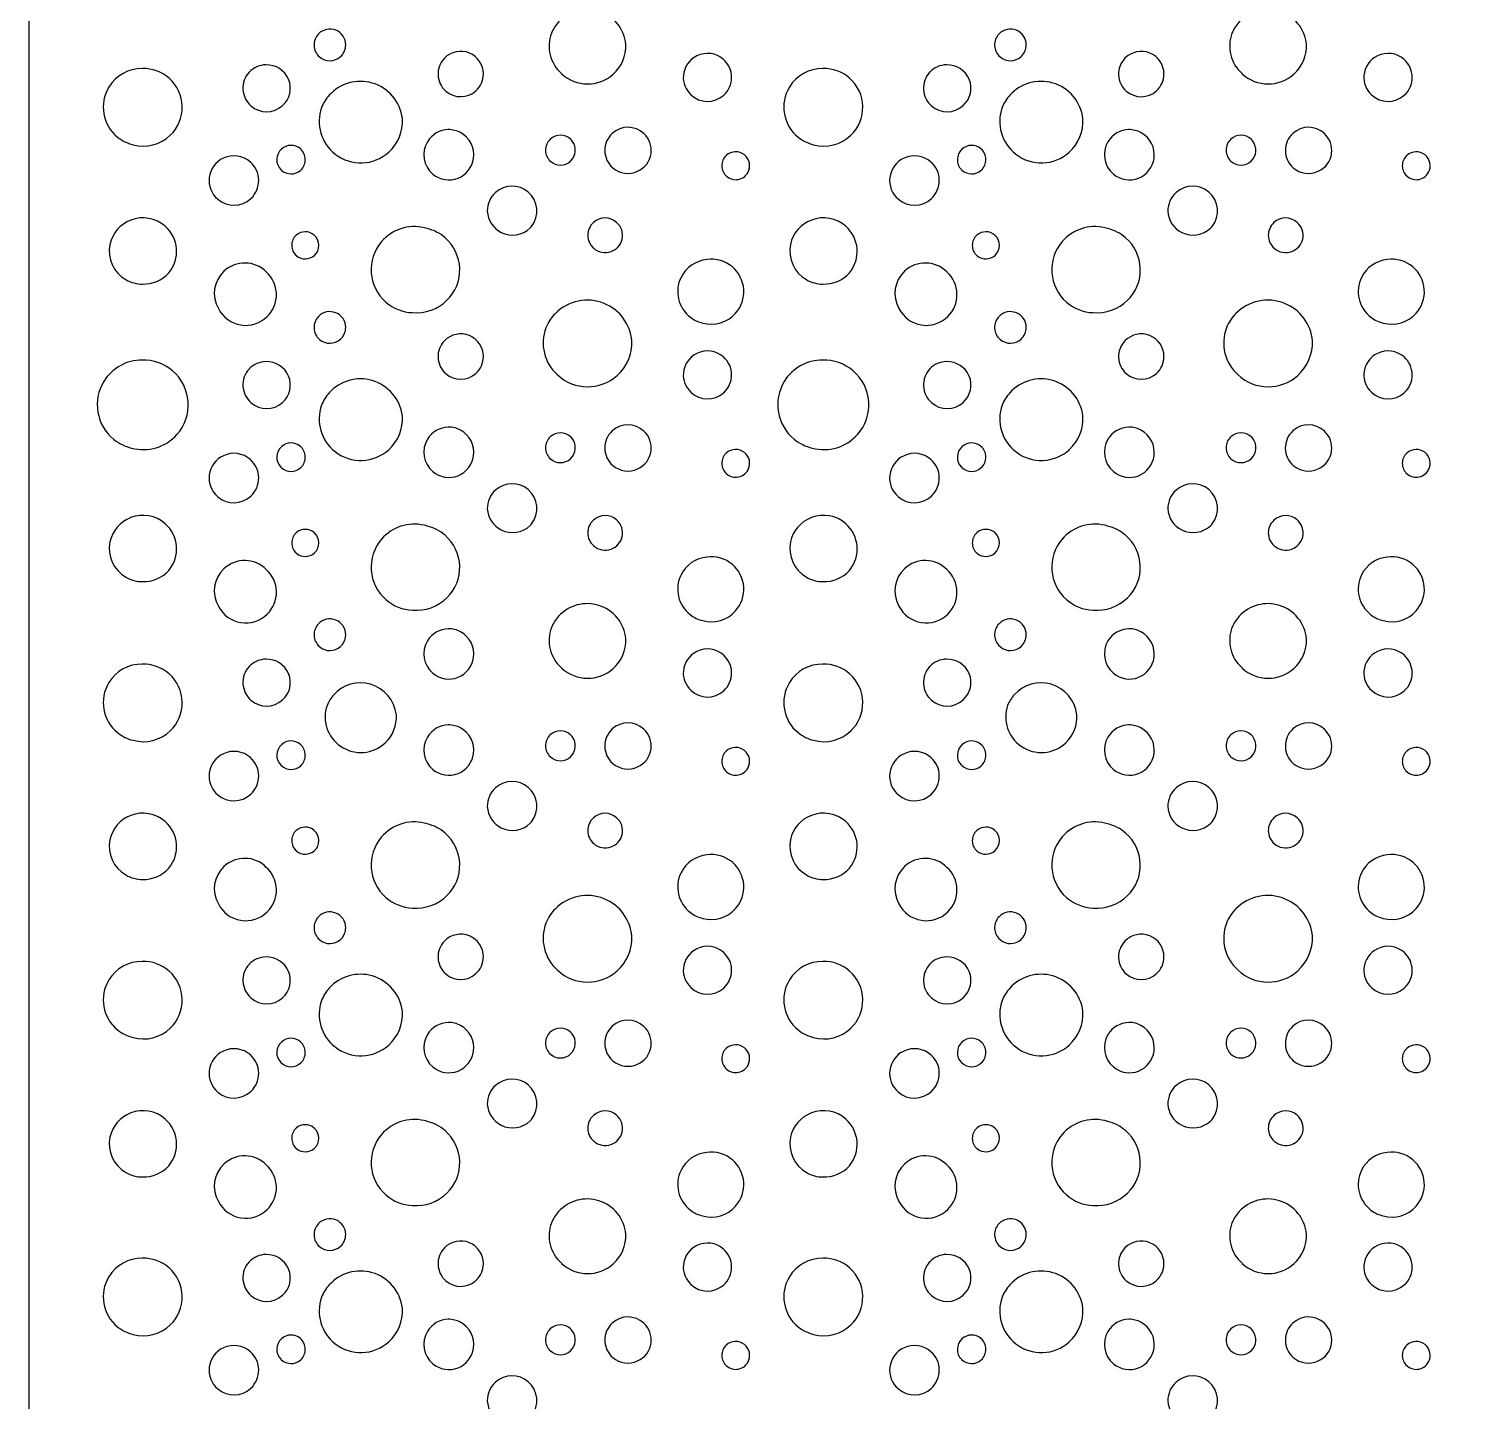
# Model space of a CAD drawing. Header units: millimetres. Extents: x -250 to 750, y -1000 to 1000.
# Drawn here: x -250 to 240, y -480.1 to -13.4 of the extents above; entities that cross this region are included whole.
import ezdxf

# ---------------------------------------------------------------- set-up
doc = ezdxf.new("R2010")
doc.units = ezdxf.units.MM
doc.layers.add('Image', color=70, linetype='Continuous')

msp = doc.modelspace()

# ---------------------------------------------------------------- linework, layer by layer
at = {"layer": 'Image'}
msp.add_lwpolyline([(250, 1000), (-250, 1000), (-250, -1000), (250, -1000), (750, -1000), (750, 1000)], close=True, dxfattribs=at)
for points in [[(-68.75, -28.67, 0.388054), (-51.17, -28.82, 0.221929), (-46.88, -18.72, 0.301986), (-56.07, -7.38, 0.291089), (-69.77, -11.06, 0.086651), (-72.2, -14.88, 0.309968), (-68.79, -28.64, -0.00009)], [(162.77, -28.67, 0.388054), (180.34, -28.82, 0.221929), (184.64, -18.72, 0.301986), (175.45, -7.38, 0.291089), (161.75, -11.06, 0.086651), (159.31, -14.88, 0.309968), (162.73, -28.64, -0.00009)], [(-142.19, -18.87, 0.303753), (-145.53, -13.89, 0.30743), (-151.47, -15.13, 0.429304), (-151.13, -22.92, 0.379896), (-143.96, -22.85, 0.212097)], [(89.32, -18.87, 0.303753), (85.99, -13.89, 0.30743), (80.05, -15.13, 0.429304), (80.39, -22.92, 0.379896), (87.55, -22.85, 0.212097)], [(-95.35, -28.77, 0.303753), (-100.13, -21.64, 0.30743), (-108.63, -23.42, 0.429304), (-108.15, -34.57, 0.379896), (-97.89, -34.48, 0.212097)], [(-24.77, -35.81, 0.393942), (-13.6, -35.98, 0.448353), (-13.69, -23.8, 0.303845), (-22.74, -22.62, 0.268791), (-27.33, -29.27, 0.229137)], [(136.17, -28.77, 0.303753), (131.39, -21.64, 0.30743), (122.88, -23.42, 0.429304), (123.36, -34.57, 0.379896), (133.63, -34.48, 0.212097)], [(206.75, -35.81, 0.393942), (217.92, -35.98, 0.448353), (217.83, -23.8, 0.303845), (208.78, -22.62, 0.268791), (204.19, -29.27, 0.229137)], [(-211.44, -26.9, 0.263651), (-222.77, -33.2, 0.375584), (-219.83, -50.21, 0.113235), (-214.54, -52.8, 0.264025), (-201.87, -49.61, 0.439408), (-202.27, -30.2, 0.189252), (-211.37, -26.9, -0.000704)], [(-175.07, -28.16, 0.417496), (-174.44, -39.58, 0.381505), (-163.68, -39.53, 0.315493), (-161.6, -30.54, 0.301126), (-169.3, -25.65, 0.197071), (-175.04, -28.13, 0.002875)], [(20.08, -26.9, 0.263651), (8.75, -33.2, 0.375584), (11.69, -50.21, 0.113235), (16.98, -52.8, 0.264025), (29.65, -49.61, 0.439408), (29.24, -30.2, 0.189252), (20.15, -26.9, -0.000704)], [(56.45, -28.16, 0.417496), (57.08, -39.58, 0.381505), (67.84, -39.53, 0.315493), (69.92, -30.54, 0.301126), (62.22, -25.65, 0.197071), (56.47, -28.13, 0.002875)], [(-122.93, -43.9, 0.301802), (-133.2, -31.83, 0.285568), (-147.77, -35.96, 0.088132), (-150.44, -40.19, 0.321694), (-145.79, -56, 0.364456), (-127.55, -55.34, 0.22902), (-122.92, -43.95, 0.002917)], [(108.59, -43.9, 0.301802), (98.32, -31.83, 0.285568), (83.75, -35.96, 0.088132), (81.08, -40.19, 0.321694), (85.73, -56, 0.364456), (103.97, -55.34, 0.22902), (108.6, -43.95, 0.002917)], [(-107.29, -47.67, 0.255305), (-114.4, -51.79, 0.371104), (-112.56, -62.78, 0.272456), (-103.97, -64.19, 0.266615), (-98.72, -57.45, 0.314225), (-103.17, -48.7, 0.1246), (-107.27, -47.67, 0.001235)], [(-40.78, -49.04, 0.394045), (-51.53, -48.96, 0.448452), (-51.35, -60.67, 0.293825), (-42.9, -61.86, 0.263468), (-38.32, -55.76, 0.244622)], [(124.23, -47.67, 0.255305), (117.12, -51.79, 0.371104), (118.96, -62.78, 0.272456), (127.55, -64.19, 0.266615), (132.79, -57.45, 0.314225), (128.35, -48.7, 0.1246), (124.25, -47.67, 0.001235)], [(190.74, -49.04, 0.394045), (179.99, -48.96, 0.448452), (180.17, -60.67, 0.293825), (188.61, -61.86, 0.263468), (193.2, -55.76, 0.244622)], [(-164.12, -61.42, 0.392992), (-157.5, -61.45, 0.447221), (-157.61, -54.23, 0.381515), (-164.09, -54.33, 0.421546), (-164.27, -61.28, 0.011836)], [(-65.68, -50.96, 0.392996), (-72.62, -50.96, 0.441244), (-72.55, -58.45, 0.387246), (-65.69, -58.39, 0.38659), (-65.13, -51.57, 0.042335)], [(67.4, -61.42, 0.392992), (74.02, -61.45, 0.447221), (73.91, -54.23, 0.381515), (67.43, -54.33, 0.421546), (67.25, -61.28, 0.011836)], [(165.84, -50.96, 0.392996), (158.9, -50.96, 0.441244), (158.97, -58.45, 0.387246), (165.83, -58.39, 0.38659), (166.39, -51.57, 0.042335)], [(-185.7, -71.34, 0.382434), (-174.45, -71.12, 0.442321), (-174.61, -58.7, 0.299131), (-183.78, -57.38, 0.263105), (-188.63, -63.96, 0.254585)], [(-9.14, -64.69, 0.255387), (-5.34, -62.2, 0.359751), (-6.55, -56.29, 0.370124), (-12.74, -56.48, 0.447229), (-12.66, -63.53, 0.196543), (-9.16, -64.7, 0.001122)], [(45.82, -71.34, 0.382434), (57.07, -71.12, 0.442321), (56.91, -58.7, 0.299131), (47.74, -57.38, 0.263105), (42.89, -63.96, 0.254585)], [(222.38, -64.69, 0.255387), (226.18, -62.2, 0.359751), (224.97, -56.29, 0.370124), (218.78, -56.48, 0.447229), (218.85, -63.53, 0.196543), (222.36, -64.7, 0.001122)], [(-78.98, -80.61, 0.405748), (-80.11, -68.92, 0.3758), (-91.25, -69.08, 0.214558), (-94.04, -75.41, 0.27055), (-89.27, -82.64, 0.316894), (-79.46, -81.11, 0.018749), (-79.01, -80.65, 0.004342)], [(152.54, -80.61, 0.405748), (151.41, -68.92, 0.3758), (140.27, -69.08, 0.214558), (137.48, -75.41, 0.27055), (142.25, -82.64, 0.316894), (152.06, -81.11, 0.018749), (152.5, -80.65, 0.004342)], [(-202.33, -96.37, 0.405853), (-203.61, -80.51, 0.279188), (-215.31, -78.45, 0.258026), (-222.39, -86.69, 0.32343), (-217, -98.7, 0.132782), (-211.3, -100.2, 0.219067), (-202.36, -96.41, 0.002937)], [(-50.05, -79.22, 0.382886), (-57.93, -79.26, 0.448892), (-57.84, -88.04, 0.274981), (-51.9, -89.12, 0.258431), (-48.14, -84.94, 0.280999)], [(29.19, -96.37, 0.405853), (27.91, -80.51, 0.279188), (16.21, -78.45, 0.258026), (9.13, -86.69, 0.32343), (14.52, -98.7, 0.132782), (20.21, -100.2, 0.219067), (29.16, -96.41, 0.002937)], [(181.47, -79.22, 0.382886), (173.59, -79.26, 0.448892), (173.68, -88.04, 0.274981), (179.62, -89.12, 0.258431), (183.38, -84.94, 0.280999)], [(-158.92, -90.58, 0.375812), (-152.82, -90.43, 0.447222), (-152.92, -83.56, 0.375373), (-159.01, -83.57, 0.452768), (-158.98, -90.52, 0.005603)], [(-107.74, -105.72, 0.438656), (-108.39, -84.45, 0.120095), (-114.51, -81.31, 0.014466), (-115.48, -81.05, 0.28048), (-130, -85.77, 0.411899), (-128.52, -106.31, 0.170578), (-119.47, -109.92, 0.213874)], [(72.6, -90.58, 0.375812), (78.7, -90.43, 0.447222), (78.6, -83.56, 0.375373), (72.51, -83.57, 0.452768), (72.54, -90.52, 0.005603)], [(123.78, -105.72, 0.438656), (123.13, -84.45, 0.120095), (117.01, -81.31, 0.014466), (116.04, -81.05, 0.28048), (101.52, -85.77, 0.411899), (103, -106.31, 0.170578), (112.05, -109.92, 0.213874)], [(-169.2, -96.09, 0.404601), (-183.61, -95.81, 0.350497), (-185.5, -108.55, 0.505959), (-168.88, -111.25, 0.432637)], [(-19.37, -91.85, 0.258414), (-28.12, -97.91, 0.358384), (-24.95, -111.48, 0.107007), (-20.73, -113.46, 0.28418), (-9.56, -110.13, 0.421069), (-10.66, -94.38, 0.213685)], [(62.31, -96.09, 0.404601), (47.91, -95.81, 0.350497), (46.02, -108.55, 0.505959), (62.64, -111.25, 0.432637)], [(212.15, -91.85, 0.258414), (203.39, -97.91, 0.358384), (206.57, -111.48, 0.107007), (210.79, -113.46, 0.28418), (221.96, -110.13, 0.421069), (220.86, -94.38, 0.213685)], [(-70.14, -131.08, 0.387942), (-49.81, -131.25, 0.222596), (-44.84, -119.54, 0.281722), (-54.3, -106.77, 0.302068), (-70.85, -110.16, 0.097168), (-74.1, -115.03, 0.311024)], [(161.37, -131.08, 0.387942), (181.71, -131.25, 0.222596), (186.68, -119.54, 0.281722), (177.22, -106.77, 0.302068), (160.67, -110.16, 0.097168), (157.42, -115.03, 0.311024)], [(-142.19, -114.95, 0.303753), (-145.53, -109.97, 0.30743), (-151.47, -111.21, 0.429304), (-151.13, -119, 0.379896), (-143.96, -118.93, 0.212097)], [(89.32, -114.95, 0.303753), (85.99, -109.97, 0.30743), (80.05, -111.21, 0.429304), (80.39, -119, 0.379896), (87.55, -118.93, 0.212097)], [(-95.35, -124.85, 0.303753), (-100.13, -117.72, 0.30743), (-108.63, -119.5, 0.429304), (-108.15, -130.65, 0.379896), (-97.89, -130.56, 0.212097)], [(136.17, -124.85, 0.303753), (131.39, -117.72, 0.30743), (122.88, -119.5, 0.429304), (123.36, -130.65, 0.379896), (133.63, -130.56, 0.212097)], [(-211.43, -126.04, 0.263247), (-224.5, -133.29, 0.374991), (-221.16, -152.93, 0.114146), (-215.01, -155.96, 0.284063), (-199.62, -151.38, 0.420888), (-201.12, -129.67, 0.184824)], [(-175.07, -129.08, 0.417496), (-174.44, -140.5, 0.381505), (-163.68, -140.45, 0.315493), (-161.6, -131.46, 0.301126), (-169.3, -126.57, 0.197071), (-175.04, -129.05, 0.002875)], [(-24.77, -136.99, 0.393942), (-13.6, -137.15, 0.448353), (-13.69, -124.97, 0.303845), (-22.74, -123.79, 0.268791), (-27.33, -130.44, 0.229137)], [(20.09, -126.04, 0.263247), (7.01, -133.29, 0.374991), (10.36, -152.93, 0.114146), (16.51, -155.96, 0.284063), (31.9, -151.38, 0.420888), (30.4, -129.67, 0.184824)], [(56.45, -129.08, 0.417496), (57.08, -140.5, 0.381505), (67.84, -140.45, 0.315493), (69.92, -131.46, 0.301126), (62.22, -126.57, 0.197071), (56.47, -129.05, 0.002875)], [(206.75, -136.99, 0.393942), (217.92, -137.15, 0.448353), (217.83, -124.97, 0.303845), (208.78, -123.79, 0.268791), (204.19, -130.44, 0.229137)], [(-122.93, -145.07, 0.301802), (-133.2, -133, 0.285568), (-147.77, -137.13, 0.088132), (-150.44, -141.36, 0.321694), (-145.79, -157.17, 0.364456), (-127.55, -156.51, 0.22902), (-122.92, -145.12, 0.002917)], [(108.59, -145.07, 0.301802), (98.32, -133, 0.285568), (83.75, -137.13, 0.088132), (81.08, -141.36, 0.321694), (85.73, -157.17, 0.364456), (103.97, -156.51, 0.22902), (108.6, -145.12, 0.002917)], [(-107.29, -148.85, 0.255305), (-114.4, -152.96, 0.371104), (-112.56, -163.95, 0.272456), (-103.97, -165.36, 0.266615), (-98.72, -158.63, 0.314225), (-103.17, -149.87, 0.1246), (-107.27, -148.85, 0.001235)], [(-65.68, -152.13, 0.392996), (-72.62, -152.13, 0.441244), (-72.55, -159.62, 0.387246), (-65.69, -159.57, 0.38659), (-65.13, -152.74, 0.042335)], [(-40.78, -150.21, 0.394045), (-51.53, -150.13, 0.448452), (-51.35, -161.85, 0.293825), (-42.9, -163.04, 0.263468), (-38.32, -156.93, 0.244622)], [(124.23, -148.85, 0.255305), (117.12, -152.96, 0.371104), (118.96, -163.95, 0.272456), (127.55, -165.36, 0.266615), (132.79, -158.63, 0.314225), (128.35, -149.87, 0.1246), (124.25, -148.85, 0.001235)], [(165.84, -152.13, 0.392996), (158.9, -152.13, 0.441244), (158.97, -159.62, 0.387246), (165.83, -159.57, 0.38659), (166.39, -152.74, 0.042335)], [(190.74, -150.21, 0.394045), (179.99, -150.13, 0.448452), (180.17, -161.85, 0.293825), (188.61, -163.04, 0.263468), (193.2, -156.93, 0.244622)], [(-164.12, -162.59, 0.392992), (-157.5, -162.62, 0.447221), (-157.61, -155.41, 0.381515), (-164.09, -155.5, 0.421546), (-164.27, -162.45, 0.011836)], [(-9.14, -165.87, 0.255387), (-5.34, -163.37, 0.359751), (-6.55, -157.47, 0.370124), (-12.74, -157.66, 0.447229), (-12.66, -164.71, 0.196543), (-9.16, -165.87, 0.001122)], [(67.4, -162.59, 0.392992), (74.02, -162.62, 0.447221), (73.91, -155.41, 0.381515), (67.43, -155.5, 0.421546), (67.25, -162.45, 0.011836)], [(222.38, -165.87, 0.255387), (226.18, -163.37, 0.359751), (224.97, -157.47, 0.370124), (218.78, -157.66, 0.447229), (218.85, -164.71, 0.196543), (222.36, -165.87, 0.001122)], [(-185.7, -172.52, 0.382434), (-174.45, -172.29, 0.442321), (-174.61, -159.87, 0.299131), (-183.78, -158.55, 0.263105), (-188.63, -165.13, 0.254585)], [(45.82, -172.52, 0.382434), (57.07, -172.29, 0.442321), (56.91, -159.87, 0.299131), (47.74, -158.55, 0.263105), (42.89, -165.13, 0.254585)], [(-78.98, -181.78, 0.405748), (-80.11, -170.09, 0.3758), (-91.25, -170.26, 0.214558), (-94.04, -176.58, 0.27055), (-89.27, -183.81, 0.316894), (-79.46, -182.29, 0.018749), (-79.01, -181.82, 0.004342)], [(152.54, -181.78, 0.405748), (151.41, -170.09, 0.3758), (140.27, -170.26, 0.214558), (137.48, -176.58, 0.27055), (142.25, -183.81, 0.316894), (152.06, -182.29, 0.018749), (152.5, -181.82, 0.004342)], [(-202.33, -197.55, 0.405853), (-203.61, -181.68, 0.279188), (-215.31, -179.62, 0.258026), (-222.39, -187.87, 0.32343), (-217, -199.87, 0.132782), (-211.3, -201.38, 0.219067), (-202.36, -197.58, 0.002937)], [(-50.05, -180.39, 0.382886), (-57.93, -180.44, 0.448892), (-57.84, -189.22, 0.274981), (-51.9, -190.29, 0.258431), (-48.14, -186.12, 0.280999)], [(29.19, -197.55, 0.405853), (27.91, -181.68, 0.279188), (16.21, -179.62, 0.258026), (9.13, -187.87, 0.32343), (14.52, -199.87, 0.132782), (20.21, -201.38, 0.219067), (29.16, -197.58, 0.002937)], [(181.47, -180.39, 0.382886), (173.59, -180.44, 0.448892), (173.68, -189.22, 0.274981), (179.62, -190.29, 0.258431), (183.38, -186.12, 0.280999)], [(-158.92, -191.75, 0.375812), (-152.82, -191.6, 0.447222), (-152.92, -184.73, 0.375373), (-159.01, -184.75, 0.452768), (-158.98, -191.69, 0.005603)], [(-107.74, -206.89, 0.438656), (-108.39, -185.62, 0.120095), (-114.51, -182.48, 0.014466), (-115.48, -182.22, 0.28048), (-130, -186.94, 0.411899), (-128.52, -207.49, 0.170578), (-119.47, -211.09, 0.213874)], [(72.6, -191.75, 0.375812), (78.7, -191.6, 0.447222), (78.6, -184.73, 0.375373), (72.51, -184.75, 0.452768), (72.54, -191.69, 0.005603)], [(123.78, -206.89, 0.438656), (123.13, -185.62, 0.120095), (117.01, -182.48, 0.014466), (116.04, -182.22, 0.28048), (101.52, -186.94, 0.411899), (103, -207.49, 0.170578), (112.05, -211.09, 0.213874)], [(-169.2, -197.26, 0.404601), (-183.61, -196.99, 0.350497), (-185.5, -209.72, 0.505959), (-168.88, -212.43, 0.432637)], [(-19.37, -193.02, 0.258414), (-28.12, -199.09, 0.358384), (-24.95, -212.65, 0.107007), (-20.73, -214.64, 0.28418), (-9.56, -211.31, 0.421069), (-10.66, -195.55, 0.213685)], [(62.31, -197.26, 0.404601), (47.91, -196.99, 0.350497), (46.02, -209.72, 0.505959), (62.64, -212.43, 0.432637)], [(212.15, -193.02, 0.258414), (203.39, -199.09, 0.358384), (206.57, -212.65, 0.107007), (210.79, -214.64, 0.28418), (221.96, -211.31, 0.421069), (220.86, -195.55, 0.213685)], [(-68.75, -230.76, 0.388054), (-51.17, -230.91, 0.221929), (-46.88, -220.82, 0.301986), (-56.07, -209.47, 0.291089), (-69.77, -213.16, 0.086651), (-72.2, -216.97, 0.309968), (-68.79, -230.73, -0.00009)], [(162.77, -230.76, 0.388054), (180.34, -230.91, 0.221929), (184.64, -220.82, 0.301986), (175.45, -209.47, 0.291089), (161.75, -213.16, 0.086651), (159.31, -216.97, 0.309968), (162.73, -230.73, -0.00009)], [(-142.19, -219.44, 0.303753), (-145.53, -214.47, 0.30743), (-151.47, -215.71, 0.429304), (-151.13, -223.49, 0.379896), (-143.96, -223.43, 0.212097)], [(89.32, -219.44, 0.303753), (85.99, -214.47, 0.30743), (80.05, -215.71, 0.429304), (80.39, -223.49, 0.379896), (87.55, -223.43, 0.212097)], [(-107.29, -217.41, 0.255305), (-114.4, -221.52, 0.371104), (-112.56, -232.52, 0.272456), (-103.97, -233.92, 0.266615), (-98.72, -227.19, 0.314225), (-103.17, -218.43, 0.1246), (-107.27, -217.41, 0.001235)], [(124.23, -217.41, 0.255305), (117.12, -221.52, 0.371104), (118.96, -232.52, 0.272456), (127.55, -233.92, 0.266615), (132.79, -227.19, 0.314225), (128.35, -218.43, 0.1246), (124.25, -217.41, 0.001235)], [(-24.77, -238.33, 0.393942), (-13.6, -238.5, 0.448353), (-13.69, -226.32, 0.303845), (-22.74, -225.14, 0.268791), (-27.33, -231.79, 0.229137)], [(206.75, -238.33, 0.393942), (217.92, -238.5, 0.448353), (217.83, -226.32, 0.303845), (208.78, -225.14, 0.268791), (204.19, -231.79, 0.229137)], [(-211.44, -229.42, 0.263651), (-222.77, -235.72, 0.375584), (-219.83, -252.73, 0.113235), (-214.54, -255.32, 0.264025), (-201.87, -252.13, 0.439408), (-202.27, -232.72, 0.189252), (-211.37, -229.42, -0.000704)], [(-175.07, -230.25, 0.417496), (-174.44, -241.67, 0.381505), (-163.68, -241.62, 0.315493), (-161.6, -232.63, 0.301126), (-169.3, -227.74, 0.197071), (-175.04, -230.22, 0.002875)], [(20.08, -229.42, 0.263651), (8.75, -235.72, 0.375584), (11.69, -252.73, 0.113235), (16.98, -255.32, 0.264025), (29.65, -252.13, 0.439408), (29.24, -232.72, 0.189252), (20.15, -229.42, -0.000704)], [(56.45, -230.25, 0.417496), (57.08, -241.67, 0.381505), (67.84, -241.62, 0.315493), (69.92, -232.63, 0.301126), (62.22, -227.74, 0.197071), (56.47, -230.22, 0.002875)], [(-124.96, -246.63, 0.301498), (-133.78, -236.3, 0.285284), (-146.26, -239.85, 0.087563), (-148.53, -243.45, 0.337171), (-143.93, -257.36, 0.353217), (-128.72, -256.16, 0.222581)], [(106.56, -246.63, 0.301498), (97.74, -236.3, 0.285284), (85.26, -239.85, 0.087563), (82.98, -243.45, 0.337171), (87.59, -257.36, 0.353217), (102.8, -256.16, 0.222581)], [(-40.78, -251.56, 0.394045), (-51.53, -251.48, 0.448452), (-51.35, -263.19, 0.293825), (-42.9, -264.38, 0.263468), (-38.32, -258.28, 0.244622)], [(190.74, -251.56, 0.394045), (179.99, -251.48, 0.448452), (180.17, -263.19, 0.293825), (188.61, -264.38, 0.263468), (193.2, -258.28, 0.244622)], [(-107.29, -250.11, 0.255305), (-114.4, -254.23, 0.371104), (-112.56, -265.22, 0.272456), (-103.97, -266.63, 0.266615), (-98.72, -259.89, 0.314225), (-103.17, -251.13, 0.1246), (-107.27, -250.11, 0.001235)], [(-65.68, -253.48, 0.392996), (-72.62, -253.48, 0.441244), (-72.55, -260.97, 0.387246), (-65.69, -260.91, 0.38659), (-65.13, -254.09, 0.042335)], [(124.23, -250.11, 0.255305), (117.12, -254.23, 0.371104), (118.96, -265.22, 0.272456), (127.55, -266.63, 0.266615), (132.79, -259.89, 0.314225), (128.35, -251.13, 0.1246), (124.25, -250.11, 0.001235)], [(165.84, -253.48, 0.392996), (158.9, -253.48, 0.441244), (158.97, -260.97, 0.387246), (165.83, -260.91, 0.38659), (166.39, -254.09, 0.042335)], [(-185.7, -273.86, 0.382434), (-174.45, -273.64, 0.442321), (-174.61, -261.22, 0.299131), (-183.78, -259.9, 0.263105), (-188.63, -266.48, 0.254585)], [(-164.12, -263.94, 0.392992), (-157.5, -263.97, 0.447221), (-157.61, -256.75, 0.381515), (-164.09, -256.85, 0.421546), (-164.27, -263.79, 0.011836)], [(-9.14, -267.21, 0.255387), (-5.34, -264.72, 0.359751), (-6.55, -258.81, 0.370124), (-12.74, -259, 0.447229), (-12.66, -266.05, 0.196543), (-9.16, -267.22, 0.001122)], [(45.82, -273.86, 0.382434), (57.07, -273.64, 0.442321), (56.91, -261.22, 0.299131), (47.74, -259.9, 0.263105), (42.89, -266.48, 0.254585)], [(67.4, -263.94, 0.392992), (74.02, -263.97, 0.447221), (73.91, -256.75, 0.381515), (67.43, -256.85, 0.421546), (67.25, -263.79, 0.011836)], [(222.38, -267.21, 0.255387), (226.18, -264.72, 0.359751), (224.97, -258.81, 0.370124), (218.78, -259, 0.447229), (218.85, -266.05, 0.196543), (222.36, -267.22, 0.001122)], [(-78.98, -283.04, 0.405748), (-80.11, -271.35, 0.3758), (-91.25, -271.52, 0.214558), (-94.04, -277.84, 0.27055), (-89.27, -285.08, 0.316894), (-79.46, -283.55, 0.018749), (-79.01, -283.09, 0.004342)], [(152.54, -283.04, 0.405748), (151.41, -271.35, 0.3758), (140.27, -271.52, 0.214558), (137.48, -277.84, 0.27055), (142.25, -285.08, 0.316894), (152.06, -283.55, 0.018749), (152.5, -283.09, 0.004342)], [(-202.33, -298.81, 0.405853), (-203.61, -282.95, 0.279188), (-215.31, -280.88, 0.258026), (-222.39, -289.13, 0.32343), (-217, -301.13, 0.132782), (-211.3, -302.64, 0.219067), (-202.36, -298.85, 0.002937)], [(-107.74, -308.15, 0.438656), (-108.39, -286.89, 0.120095), (-114.51, -283.75, 0.014466), (-115.48, -283.48, 0.28048), (-130, -288.2, 0.411899), (-128.52, -308.75, 0.170578), (-119.47, -312.36, 0.213874)], [(-50.05, -281.65, 0.382886), (-57.93, -281.7, 0.448892), (-57.84, -290.48, 0.274981), (-51.9, -291.56, 0.258431), (-48.14, -287.38, 0.280999)], [(29.19, -298.81, 0.405853), (27.91, -282.95, 0.279188), (16.21, -280.88, 0.258026), (9.13, -289.13, 0.32343), (14.52, -301.13, 0.132782), (20.21, -302.64, 0.219067), (29.16, -298.85, 0.002937)], [(123.78, -308.15, 0.438656), (123.13, -286.89, 0.120095), (117.01, -283.75, 0.014466), (116.04, -283.48, 0.28048), (101.52, -288.2, 0.411899), (103, -308.75, 0.170578), (112.05, -312.36, 0.213874)], [(181.47, -281.65, 0.382886), (173.59, -281.7, 0.448892), (173.68, -290.48, 0.274981), (179.62, -291.56, 0.258431), (183.38, -287.38, 0.280999)], [(-158.92, -293.01, 0.375812), (-152.82, -292.86, 0.447222), (-152.92, -285.99, 0.375373), (-159.01, -286.01, 0.452768), (-158.98, -292.96, 0.005603)], [(72.6, -293.01, 0.375812), (78.7, -292.86, 0.447222), (78.6, -285.99, 0.375373), (72.51, -286.01, 0.452768), (72.54, -292.96, 0.005603)], [(-169.2, -298.53, 0.404601), (-183.61, -298.25, 0.350497), (-185.5, -310.98, 0.505959), (-168.88, -313.69, 0.432637)], [(-19.37, -294.29, 0.258414), (-28.12, -300.35, 0.358384), (-24.95, -313.92, 0.107007), (-20.73, -315.9, 0.28418), (-9.56, -312.57, 0.421069), (-10.66, -296.81, 0.213685)], [(62.31, -298.53, 0.404601), (47.91, -298.25, 0.350497), (46.02, -310.98, 0.505959), (62.64, -313.69, 0.432637)], [(212.15, -294.29, 0.258414), (203.39, -300.35, 0.358384), (206.57, -313.92, 0.107007), (210.79, -315.9, 0.28418), (221.96, -312.57, 0.421069), (220.86, -296.81, 0.213685)], [(-70.14, -333.52, 0.387942), (-49.81, -333.69, 0.222596), (-44.84, -321.98, 0.281722), (-54.3, -309.21, 0.302068), (-70.85, -312.6, 0.097168), (-74.1, -317.47, 0.311024)], [(161.37, -333.52, 0.387942), (181.71, -333.69, 0.222596), (186.68, -321.98, 0.281722), (177.22, -309.21, 0.302068), (160.67, -312.6, 0.097168), (157.42, -317.47, 0.311024)], [(-142.19, -319.07, 0.303753), (-145.53, -314.1, 0.30743), (-151.47, -315.34, 0.429304), (-151.13, -323.12, 0.379896), (-143.96, -323.06, 0.212097)], [(89.32, -319.07, 0.303753), (85.99, -314.1, 0.30743), (80.05, -315.34, 0.429304), (80.39, -323.12, 0.379896), (87.55, -323.06, 0.212097)], [(-95.35, -328.97, 0.303753), (-100.13, -321.85, 0.30743), (-108.63, -323.62, 0.429304), (-108.15, -334.78, 0.379896), (-97.89, -334.68, 0.212097)], [(136.17, -328.97, 0.303753), (131.39, -321.85, 0.30743), (122.88, -323.62, 0.429304), (123.36, -334.78, 0.379896), (133.63, -334.68, 0.212097)], [(-24.77, -339.42, 0.393942), (-13.6, -339.59, 0.448353), (-13.69, -327.41, 0.303845), (-22.74, -326.23, 0.268791), (-27.33, -332.88, 0.229137)], [(206.75, -339.42, 0.393942), (217.92, -339.59, 0.448353), (217.83, -327.41, 0.303845), (208.78, -326.23, 0.268791), (204.19, -332.88, 0.229137)], [(-211.44, -330.51, 0.263651), (-222.77, -336.81, 0.375584), (-219.83, -353.82, 0.113235), (-214.54, -356.41, 0.264025), (-201.87, -353.22, 0.439408), (-202.27, -333.81, 0.189252), (-211.37, -330.51, -0.000704)], [(-175.07, -331.52, 0.417496), (-174.44, -342.94, 0.381505), (-163.68, -342.89, 0.315493), (-161.6, -333.9, 0.301126), (-169.3, -329.01, 0.197071), (-175.04, -331.49, 0.002875)], [(20.08, -330.51, 0.263651), (8.75, -336.81, 0.375584), (11.69, -353.82, 0.113235), (16.98, -356.41, 0.264025), (29.65, -353.22, 0.439408), (29.24, -333.81, 0.189252), (20.15, -330.51, -0.000704)], [(56.45, -331.52, 0.417496), (57.08, -342.94, 0.381505), (67.84, -342.89, 0.315493), (69.92, -333.9, 0.301126), (62.22, -329.01, 0.197071), (56.47, -331.49, 0.002875)], [(-122.93, -347.51, 0.301802), (-133.2, -335.44, 0.285568), (-147.77, -339.57, 0.088132), (-150.44, -343.8, 0.321694), (-145.79, -359.61, 0.364456), (-127.55, -358.95, 0.22902), (-122.92, -347.56, 0.002917)], [(108.59, -347.51, 0.301802), (98.32, -335.44, 0.285568), (83.75, -339.57, 0.088132), (81.08, -343.8, 0.321694), (85.73, -359.61, 0.364456), (103.97, -358.95, 0.22902), (108.6, -347.56, 0.002917)], [(-107.29, -351.28, 0.255305), (-114.4, -355.4, 0.371104), (-112.56, -366.39, 0.272456), (-103.97, -367.8, 0.266615), (-98.72, -361.06, 0.314225), (-103.17, -352.31, 0.1246), (-107.27, -351.28, 0.001235)], [(-40.78, -352.65, 0.394045), (-51.53, -352.57, 0.448452), (-51.35, -364.28, 0.293825), (-42.9, -365.47, 0.263468), (-38.32, -359.37, 0.244622)], [(124.23, -351.28, 0.255305), (117.12, -355.4, 0.371104), (118.96, -366.39, 0.272456), (127.55, -367.8, 0.266615), (132.79, -361.06, 0.314225), (128.35, -352.31, 0.1246), (124.25, -351.28, 0.001235)], [(190.74, -352.65, 0.394045), (179.99, -352.57, 0.448452), (180.17, -364.28, 0.293825), (188.61, -365.47, 0.263468), (193.2, -359.37, 0.244622)], [(-164.12, -365.03, 0.392992), (-157.5, -365.06, 0.447221), (-157.61, -357.84, 0.381515), (-164.09, -357.94, 0.421546), (-164.27, -364.89, 0.011836)], [(-65.68, -354.57, 0.392996), (-72.62, -354.57, 0.441244), (-72.55, -362.06, 0.387246), (-65.69, -362, 0.38659), (-65.13, -355.18, 0.042335)], [(67.4, -365.03, 0.392992), (74.02, -365.06, 0.447221), (73.91, -357.84, 0.381515), (67.43, -357.94, 0.421546), (67.25, -364.89, 0.011836)], [(165.84, -354.57, 0.392996), (158.9, -354.57, 0.441244), (158.97, -362.06, 0.387246), (165.83, -362, 0.38659), (166.39, -355.18, 0.042335)], [(-185.7, -374.95, 0.382434), (-174.45, -374.73, 0.442321), (-174.61, -362.31, 0.299131), (-183.78, -360.99, 0.263105), (-188.63, -367.57, 0.254585)], [(-9.14, -368.3, 0.255387), (-5.34, -365.81, 0.359751), (-6.55, -359.9, 0.370124), (-12.74, -360.09, 0.447229), (-12.66, -367.14, 0.196543), (-9.16, -368.31, 0.001122)], [(45.82, -374.95, 0.382434), (57.07, -374.73, 0.442321), (56.91, -362.31, 0.299131), (47.74, -360.99, 0.263105), (42.89, -367.57, 0.254585)], [(222.38, -368.3, 0.255387), (226.18, -365.81, 0.359751), (224.97, -359.9, 0.370124), (218.78, -360.09, 0.447229), (218.85, -367.14, 0.196543), (222.36, -368.31, 0.001122)], [(-78.98, -384.22, 0.405748), (-80.11, -372.53, 0.3758), (-91.25, -372.69, 0.214558), (-94.04, -379.02, 0.27055), (-89.27, -386.25, 0.316894), (-79.46, -384.72, 0.018749), (-79.01, -384.26, 0.004342)], [(152.54, -384.22, 0.405748), (151.41, -372.53, 0.3758), (140.27, -372.69, 0.214558), (137.48, -379.02, 0.27055), (142.25, -386.25, 0.316894), (152.06, -384.72, 0.018749), (152.5, -384.26, 0.004342)], [(-202.33, -399.98, 0.405853), (-203.61, -384.12, 0.279188), (-215.31, -382.06, 0.258026), (-222.39, -390.3, 0.32343), (-217, -402.31, 0.132782), (-211.3, -403.81, 0.219067), (-202.36, -400.02, 0.002937)], [(-50.05, -382.83, 0.382886), (-57.93, -382.87, 0.448892), (-57.84, -391.65, 0.274981), (-51.9, -392.73, 0.258431), (-48.14, -388.55, 0.280999)], [(29.19, -399.98, 0.405853), (27.91, -384.12, 0.279188), (16.21, -382.06, 0.258026), (9.13, -390.3, 0.32343), (14.52, -402.31, 0.132782), (20.21, -403.81, 0.219067), (29.16, -400.02, 0.002937)], [(181.47, -382.83, 0.382886), (173.59, -382.87, 0.448892), (173.68, -391.65, 0.274981), (179.62, -392.73, 0.258431), (183.38, -388.55, 0.280999)], [(-158.92, -394.19, 0.375812), (-152.82, -394.04, 0.447222), (-152.92, -387.17, 0.375373), (-159.01, -387.18, 0.452768), (-158.98, -394.13, 0.005603)], [(-107.74, -409.33, 0.438656), (-108.39, -388.06, 0.120095), (-114.51, -384.92, 0.014466), (-115.48, -384.66, 0.28048), (-130, -389.38, 0.411899), (-128.52, -409.92, 0.170578), (-119.47, -413.53, 0.213874)], [(72.6, -394.19, 0.375812), (78.7, -394.04, 0.447222), (78.6, -387.17, 0.375373), (72.51, -387.18, 0.452768), (72.54, -394.13, 0.005603)], [(123.78, -409.33, 0.438656), (123.13, -388.06, 0.120095), (117.01, -384.92, 0.014466), (116.04, -384.66, 0.28048), (101.52, -389.38, 0.411899), (103, -409.92, 0.170578), (112.05, -413.53, 0.213874)], [(-169.2, -399.7, 0.404601), (-183.61, -399.42, 0.350497), (-185.5, -412.16, 0.505959), (-168.88, -414.86, 0.432637)], [(-19.37, -395.46, 0.258414), (-28.12, -401.52, 0.358384), (-24.95, -415.09, 0.107007), (-20.73, -417.07, 0.28418), (-9.56, -413.74, 0.421069), (-10.66, -397.99, 0.213685)], [(62.31, -399.7, 0.404601), (47.91, -399.42, 0.350497), (46.02, -412.16, 0.505959), (62.64, -414.86, 0.432637)], [(212.15, -395.46, 0.258414), (203.39, -401.52, 0.358384), (206.57, -415.09, 0.107007), (210.79, -417.07, 0.28418), (221.96, -413.74, 0.421069), (220.86, -397.99, 0.213685)], [(-68.75, -433.2, 0.388054), (-51.17, -433.35, 0.221929), (-46.88, -423.25, 0.301986), (-56.07, -411.91, 0.291089), (-69.77, -415.59, 0.086651), (-72.2, -419.41, 0.309968), (-68.79, -433.17, -0.00009)], [(162.77, -433.2, 0.388054), (180.34, -433.35, 0.221929), (184.64, -423.25, 0.301986), (175.45, -411.91, 0.291089), (161.75, -415.59, 0.086651), (159.31, -419.41, 0.309968), (162.73, -433.17, -0.00009)], [(-142.19, -423.4, 0.303753), (-145.53, -418.42, 0.30743), (-151.47, -419.66, 0.429304), (-151.13, -427.45, 0.379896), (-143.96, -427.38, 0.212097)], [(89.32, -423.4, 0.303753), (85.99, -418.42, 0.30743), (80.05, -419.66, 0.429304), (80.39, -427.45, 0.379896), (87.55, -427.38, 0.212097)], [(-95.35, -433.3, 0.303753), (-100.13, -426.17, 0.30743), (-108.63, -427.95, 0.429304), (-108.15, -439.1, 0.379896), (-97.89, -439.01, 0.212097)], [(-24.77, -440.34, 0.393942), (-13.6, -440.51, 0.448353), (-13.69, -428.33, 0.303845), (-22.74, -427.15, 0.268791), (-27.33, -433.8, 0.229137)], [(136.17, -433.3, 0.303753), (131.39, -426.17, 0.30743), (122.88, -427.95, 0.429304), (123.36, -439.1, 0.379896), (133.63, -439.01, 0.212097)], [(206.75, -440.34, 0.393942), (217.92, -440.51, 0.448353), (217.83, -428.33, 0.303845), (208.78, -427.15, 0.268791), (204.19, -433.8, 0.229137)], [(-175.07, -432.69, 0.417496), (-174.44, -444.11, 0.381505), (-163.68, -444.06, 0.315493), (-161.6, -435.07, 0.301126), (-169.3, -430.18, 0.197071), (-175.04, -432.66, 0.002875)], [(56.45, -432.69, 0.417496), (57.08, -444.11, 0.381505), (67.84, -444.06, 0.315493), (69.92, -435.07, 0.301126), (62.22, -430.18, 0.197071), (56.47, -432.66, 0.002875)], [(-211.44, -431.43, 0.263651), (-222.77, -437.73, 0.375584), (-219.83, -454.74, 0.113235), (-214.54, -457.33, 0.264025), (-201.87, -454.14, 0.439408), (-202.27, -434.73, 0.189252), (-211.37, -431.43, -0.000704)], [(-122.93, -448.43, 0.301802), (-133.2, -436.36, 0.285568), (-147.77, -440.49, 0.088132), (-150.44, -444.72, 0.321694), (-145.79, -460.53, 0.364456), (-127.55, -459.87, 0.22902), (-122.92, -448.48, 0.002917)], [(20.08, -431.43, 0.263651), (8.75, -437.73, 0.375584), (11.69, -454.74, 0.113235), (16.98, -457.33, 0.264025), (29.65, -454.14, 0.439408), (29.24, -434.73, 0.189252), (20.15, -431.43, -0.000704)], [(108.59, -448.43, 0.301802), (98.32, -436.36, 0.285568), (83.75, -440.49, 0.088132), (81.08, -444.72, 0.321694), (85.73, -460.53, 0.364456), (103.97, -459.87, 0.22902), (108.6, -448.48, 0.002917)], [(-107.29, -452.2, 0.255305), (-114.4, -456.32, 0.371104), (-112.56, -467.31, 0.272456), (-103.97, -468.72, 0.266615), (-98.72, -461.98, 0.314225), (-103.17, -453.23, 0.1246), (-107.27, -452.2, 0.001235)], [(-65.68, -455.49, 0.392996), (-72.62, -455.49, 0.441244), (-72.55, -462.98, 0.387246), (-65.69, -462.92, 0.38659), (-65.13, -456.1, 0.042335)], [(-40.78, -453.57, 0.394045), (-51.53, -453.49, 0.448452), (-51.35, -465.2, 0.293825), (-42.9, -466.39, 0.263468), (-38.32, -460.29, 0.244622)], [(124.23, -452.2, 0.255305), (117.12, -456.32, 0.371104), (118.96, -467.31, 0.272456), (127.55, -468.72, 0.266615), (132.79, -461.98, 0.314225), (128.35, -453.23, 0.1246), (124.25, -452.2, 0.001235)], [(165.84, -455.49, 0.392996), (158.9, -455.49, 0.441244), (158.97, -462.98, 0.387246), (165.83, -462.92, 0.38659), (166.39, -456.1, 0.042335)], [(190.74, -453.57, 0.394045), (179.99, -453.49, 0.448452), (180.17, -465.2, 0.293825), (188.61, -466.39, 0.263468), (193.2, -460.29, 0.244622)], [(-164.12, -465.95, 0.392992), (-157.5, -465.98, 0.447221), (-157.61, -458.76, 0.381515), (-164.09, -458.86, 0.421546), (-164.27, -465.8, 0.011836)], [(-9.14, -469.22, 0.255387), (-5.34, -466.73, 0.359751), (-6.55, -460.82, 0.370124), (-12.74, -461.01, 0.447229), (-12.66, -468.06, 0.196543), (-9.16, -469.23, 0.001122)], [(67.4, -465.95, 0.392992), (74.02, -465.98, 0.447221), (73.91, -458.76, 0.381515), (67.43, -458.86, 0.421546), (67.25, -465.8, 0.011836)], [(222.38, -469.22, 0.255387), (226.18, -466.73, 0.359751), (224.97, -460.82, 0.370124), (218.78, -461.01, 0.447229), (218.85, -468.06, 0.196543), (222.36, -469.23, 0.001122)], [(-185.7, -475.87, 0.382434), (-174.45, -475.65, 0.442321), (-174.61, -463.23, 0.299131), (-183.78, -461.91, 0.263105), (-188.63, -468.49, 0.254585)], [(45.82, -475.87, 0.382434), (57.07, -475.65, 0.442321), (56.91, -463.23, 0.299131), (47.74, -461.91, 0.263105), (42.89, -468.49, 0.254585)], [(-78.98, -485.14, 0.405748), (-80.11, -473.45, 0.3758), (-91.25, -473.61, 0.214558), (-94.04, -479.94, 0.27055), (-89.27, -487.17, 0.316894), (-79.46, -485.64, 0.018749), (-79.01, -485.18, 0.004342)], [(152.54, -485.14, 0.405748), (151.41, -473.45, 0.3758), (140.27, -473.61, 0.214558), (137.48, -479.94, 0.27055), (142.25, -487.17, 0.316894), (152.06, -485.64, 0.018749), (152.5, -485.18, 0.004342)]]:
    msp.add_lwpolyline(points, format="xyb", close=True, dxfattribs=at)

doc.saveas('drawing.dxf')
